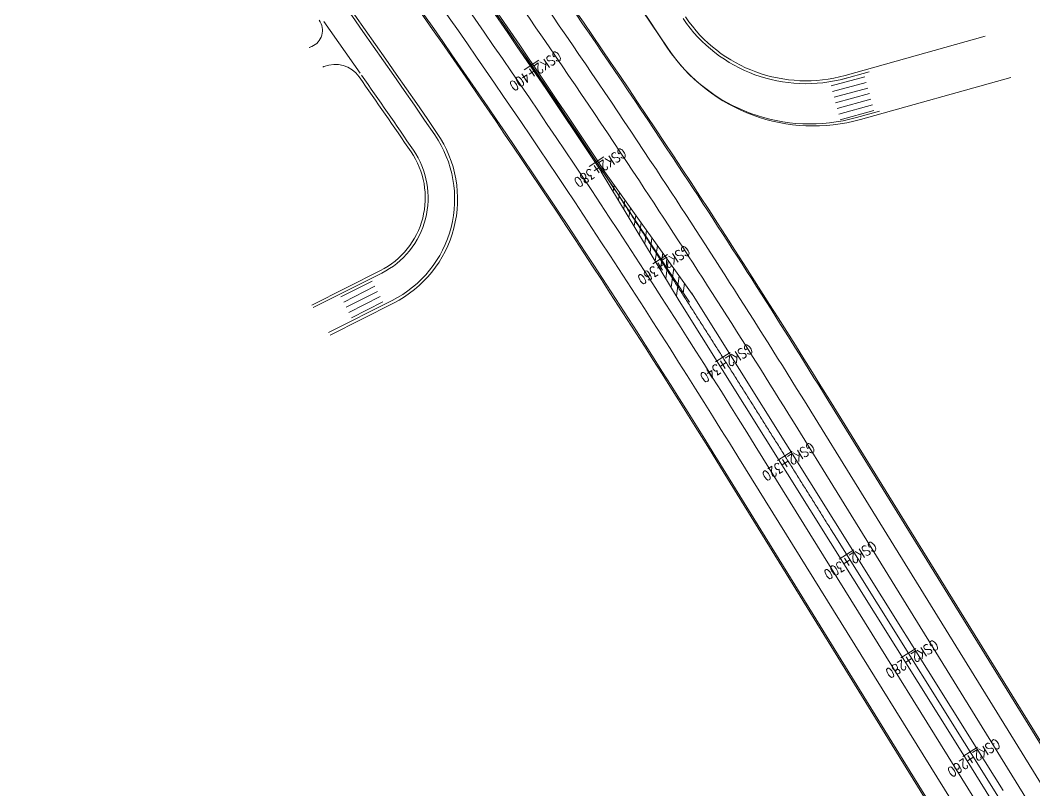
# Model space of a CAD drawing. Header units: millimetres. Extents: x 523446 to 528898, y 388189 to 392165.
# Drawn here: x 525027.2 to 525201.4, y 389469.7 to 389602.1 of the extents above; entities that cross this region are included whole.
import ezdxf
from ezdxf.enums import TextEntityAlignment as Align

# ---------------------------------------------------------------- set-up
doc = ezdxf.new("R2010")
doc.units = ezdxf.units.MM
for name, pattern in [('ACAD_ISO03W100', [30, 12, -18]), ('ACAD_ISO04W100', [30, 24, -3, 0, -3]), ('白色虚线3米', [6, 3, -3])]:
    doc.linetypes.add(name, pattern=pattern)
for name, color, linetype in [('000-scy-护栏', 160, 'ACAD_ISO03W100'), ('000-scy-道路标线', 122, '白色虚线3米'), ('GSS-标注路线桩号', 7, 'Continuous'), ('MEDS道路平面中线-GSS', 7, 'Continuous'), ('车行道边线', 5, 'ACAD_ISO04W100')]:
    doc.layers.add(name, color=color, linetype=linetype)
doc.layers.add('000-scy-车道标线(实)', color=7, linetype='Continuous', lineweight=40)
doc.layers.add('人行横道', color=7, linetype='Continuous', lineweight=30)
doc.styles.add('MEDS', font='TXT_S.SHX', dxfattribs={"width": 0.75, "bigfont": 'hztxt.shx'})

msp = doc.modelspace()

# ---------------------------------------------------------------- linework, layer by layer
at = {"layer": '000-scy-护栏', "linetype": 'ByBlock', "lineweight": 0, "ltscale": 0.2}
msp.add_lwpolyline([(525031.67, 389706.87), (525043.98, 389691.11), (525056.19, 389675.27), (525068.31, 389659.36), (525075.61, 389649.64), (525091.4, 389628.01), (525110.45, 389600.98), (525127.7, 389575.32), (525142.06, 389553.64)], dxfattribs=at)
at = {"layer": '000-scy-车道标线(实)', "color": 7, "linetype": 'ByBlock', "lineweight": 0}
for p, q in [((525134.55, 389564.81), (525134.55, 389564.81)), ((525135.47, 389563.43), (525135.47, 389563.43))]:
    msp.add_line(p, q, dxfattribs=at)
at = {"layer": '000-scy-车道标线(实)', "color": 4, "linetype": 'ByBlock', "lineweight": 0, "ltscale": 0.5}
for points in [[(525139.31, 389578.32, 0.019801), (525064.85, 389681.84)], [(525147.6, 389525.42, 0.027468), (525047.91, 389668.61)], [(525138.31, 389597.29, 0.012707), (525090.73, 389664.53)], [(525098.34, 389582.35, 0.01569), (525039.83, 389662.3)], [(525140.97, 389602.35, 0.322705), (525168.97, 389592.11)], [(525138.31, 389597.29, 0.323776), (525170.76, 389585.34)], [(525094.66, 389579.75, 0.002488), (525085.75, 389592.64)], [(525091.03, 389553.92, 0.453828), (525098.34, 389582.35)], [(525089.23, 389558.61, 0.453815), (525094.66, 389579.75)], [(525165.9, 389536.71, 0.007663), (525139.31, 389578.32, 0.007663)]]:
    msp.add_lwpolyline(points, format="xyb", dxfattribs=at)
at = {"layer": '000-scy-车道标线(实)', "color": 30, "linetype": 'ByBlock', "lineweight": 0}
for points in [[(525127.06, 389575.83, 0.014514), (525073.7, 389651.82)], [(525127.49, 389576.09, 0.014517), (525074.1, 389652.12)]]:
    msp.add_lwpolyline(points, format="xyb", dxfattribs=at)
at = {"layer": '000-scy-车道标线(实)', "color": 4, "linetype": 'ByBlock', "lineweight": 0, "ltscale": 0.5}
for points in [[(525079.26, 389601.83), (525085.52, 389592.96)], [(525168.43, 389591.96), (525172.93, 389593.22)], [(525170.76, 389585.34), (525174.71, 389586.45)], [(525126.93, 389576.03), (525140.32, 389553.88)], [(525127.49, 389576.09), (525142.55, 389555.02)], [(525089.23, 389558.61), (525077.47, 389552.68)], [(525142.44, 389555.21), (525191.29, 389477.09)], [(525091.03, 389553.92), (525080.11, 389548.41)], [(525188.73, 389476.48), (525140.32, 389553.88)], [(525165.9, 389536.71), (525304.01, 389313.09)], [(525147.6, 389525.42), (525285.72, 389301.79)], [(525193.8, 389468.37), (525188.73, 389476.48)], [(525191.29, 389477.09), (525195.92, 389469.7)]]:
    msp.add_lwpolyline(points, dxfattribs=at)
at = {"layer": '000-scy-车道标线(实)', "color": 4, "linetype": 'ByBlock', "lineweight": 0}
for points in [[(525129.12, 389573.8), (525128.97, 389572.66)], [(525130.06, 389572.5), (525129.87, 389571.16)], [(525130.99, 389571.2), (525130.78, 389569.66)], [(525131.92, 389569.89), (525131.68, 389568.17)], [(525132.85, 389568.59), (525132.59, 389566.67)], [(525133.78, 389567.29), (525133.49, 389565.17)], [(525134.71, 389565.99), (525134.39, 389563.68)], [(525135.64, 389564.68), (525135.3, 389562.18)], [(525136.58, 389563.38), (525136.2, 389560.68)], [(525137.51, 389562.08), (525137.11, 389559.19)], [(525138.44, 389560.78), (525138.01, 389557.69)], [(525139.37, 389559.47), (525138.92, 389556.19)], [(525140.3, 389558.17), (525139.82, 389554.7)], [(525141.23, 389556.87), (525141, 389555.18)]]:
    msp.add_lwpolyline(points, dxfattribs=at)
at = {"layer": '000-scy-道路标线', "linetype": 'ByBlock', "lineweight": 0, "flags": 128}
for points in [[(525349.61, 389220.87, 0.036839), (525315.16, 389287.16, 0.010515), (525301.04, 389311.25), (525162.92, 389534.88, 0.007056), (525136.39, 389576.39, 0.019792), (525062.09, 389679.69), (525029.77, 389720.78)], [(525027.15, 389718.74), (525027.15, 389718.74, 0.000172), (525059.34, 389677.54, -0.019751), (525133.47, 389574.46, -0.006988), (525159.94, 389533.04), (525298.06, 389309.41, -0.010354), (525312.1, 389285.46, -0.03685), (525346.37, 389219.56)], [(525031.6, 389700.45), (525053.23, 389672.77, -0.027483), (525153.35, 389528.96), (525205.26, 389445.34), (525291.68, 389305.47, -0.028213), (525323.94, 389245.92, -0.028051), (525335.71, 389215.24)], [(525028.85, 389698.29), (525050.47, 389670.61, -0.027466), (525150.37, 389527.12), (525202.28, 389443.5), (525288.7, 389303.63, -0.028193), (525320.77, 389244.43, -0.028481), (525332.46, 389213.93)]]:
    msp.add_lwpolyline(points, format="xyb", dxfattribs=at)
at = {"layer": 'GSS-标注路线桩号', "color": 7, "linetype": 'ByBlock', "lineweight": 0}
for p, q in [((525116.19, 389595.21), (525113.7, 389593.53)), ((525127.34, 389578.59), (525124.83, 389576.93)), ((525138.28, 389561.83), (525135.76, 389560.2)), ((525149.05, 389544.96), (525146.52, 389543.36)), ((525159.72, 389528.03), (525157.18, 389526.44)), ((525170.33, 389511.08), (525167.79, 389509.49)), ((525180.93, 389494.12), (525178.39, 389492.53)), ((525191.54, 389477.17), (525189, 389475.58))]:
    msp.add_line(p, q, dxfattribs=at)
at = {"layer": 'MEDS道路平面中线-GSS', "color": 4, "linetype": 'ByBlock', "lineweight": 0}
msp.add_line((525273.44, 389343.39), (525166.93, 389513.68), dxfattribs=at)
at = {"layer": 'MEDS道路平面中线-GSS', "color": 6, "linetype": 'ByBlock', "lineweight": 0}
msp.add_lwpolyline([(525166.93, 389513.68), (525166.31, 389514.67, 0.000003), (525165.69, 389515.66, 0.000006), (525165.08, 389516.65, 0.000009), (525164.46, 389517.64, 0.000012), (525163.84, 389518.63, 0.000015), (525163.22, 389519.62, 0.000018), (525162.6, 389520.61, 0.000021), (525161.98, 389521.6, 0.000024), (525161.36, 389522.58, 0.000027), (525160.74, 389523.57, 0.00003), (525160.12, 389524.56, 0.000033), (525159.5, 389525.55, 0.000036), (525158.88, 389526.54, 0.000039), (525158.27, 389527.53, 0.000043), (525157.65, 389528.52, 0.000046), (525157.03, 389529.5, 0.000049), (525156.4, 389530.49, 0.000052), (525155.78, 389531.48, 0.000055), (525155.16, 389532.47, 0.000058), (525154.54, 389533.46, 0.000061), (525153.92, 389534.44, 0.000064), (525153.3, 389535.43, 0.000067), (525152.68, 389536.42, 0.00007), (525152.06, 389537.4, 0.000073), (525151.43, 389538.39, 0.000076), (525150.81, 389539.38, 0.000079), (525150.19, 389540.36, 0.000082), (525149.57, 389541.35, 0.000085), (525148.94, 389542.34, 0.000088), (525148.32, 389543.32, 0.000091), (525147.69, 389544.31, 0.000094), (525147.07, 389545.29, 0.000097), (525146.44, 389546.28, 0.0001), (525145.82, 389547.26, 0.000103), (525145.19, 389548.25, 0.000106), (525144.57, 389549.23, 0.000109), (525143.94, 389550.22, 0.000112), (525143.31, 389551.2, 0.000115), (525142.69, 389552.18, 0.000118), (525142.06, 389553.17, 0.000122), (525141.43, 389554.15, 0.000125), (525140.8, 389555.13, 0.000128), (525140.17, 389556.12, 0.000131), (525139.54, 389557.1, 0.000134), (525138.91, 389558.08, 0.000137), (525138.28, 389559.06, 0.00014), (525137.65, 389560.04, 0.000143), (525137.02, 389561.02, 0.000146), (525136.38, 389562, 0.000149), (525135.75, 389562.98, 0.000152), (525135.12, 389563.96, 0.000155), (525134.48, 389564.94, 0.000158), (525133.85, 389565.92, 0.000161), (525133.21, 389566.9, 0.000164), (525132.57, 389567.87, 0.000167), (525131.94, 389568.85, 0.00017), (525131.3, 389569.83, 0.000173), (525130.66, 389570.81, 0.000176), (525130.02, 389571.78, 0.000182), (525129.38, 389572.76)], format="xyb", dxfattribs=at)
at = {"layer": 'MEDS道路平面中线-GSS', "color": 233, "linetype": 'ByBlock', "lineweight": 0}
msp.add_arc((523791.73, 388694.86), 1600, 33.27673, 36.74055, dxfattribs=at)
at = {"layer": '人行横道', "color": 4, "linetype": 'ByBlock', "lineweight": 0}
for points in [[(525166.39, 389590.77), (525172.18, 389592.35)], [(525166.66, 389589.8), (525172.44, 389591.38)], [(525166.92, 389588.84), (525172.71, 389590.42)], [(525167.18, 389587.87), (525172.97, 389589.45)], [(525167.45, 389586.91), (525173.23, 389588.49)], [(525167.71, 389585.94), (525173.5, 389587.52)], [(525167.97, 389584.98), (525173.76, 389586.56)], [(525082.23, 389554.52), (525087.58, 389557.24)], [(525082.69, 389553.63), (525088.03, 389556.35)], [(525083.14, 389552.74), (525088.49, 389555.46)], [(525083.59, 389551.85), (525088.94, 389554.57)], [(525084.05, 389550.96), (525089.39, 389553.68)]]:
    msp.add_lwpolyline(points, dxfattribs=at)
at = {"layer": '车行道边线', "linetype": 'Continuous', "lineweight": 0, "ltscale": 0.04}
for p, q in [((525168.84, 389592.59), (525192.88, 389599.34)), ((525076.78, 389597.38), (525077.21, 389597.55)), ((525076.78, 389597.38), (525076.83, 389597.4)), ((525079.12, 389594.02), (525079.3, 389594.09)), ((525171.45, 389585.02), (525197.25, 389592.25)), ((525089, 389559.06), (525077.21, 389553.11)), ((525091.25, 389553.47), (525080.37, 389547.98)), ((525166.11, 389536.85), (525304.23, 389313.22)), ((525147.39, 389525.29), (525285.51, 389301.66))]:
    msp.add_line(p, q, dxfattribs=at)
for centre, radius, start, end in [((523795.46, 388690.3), 1611, 31.7003, 37.99389), ((523795.46, 388690.3), 1620.5, 34.02717, 37.64008), ((523795.46, 388690.3), 1589, 31.7003, 37.99389), ((523795.46, 388690.3), 1579.5, 34.39827, 37.99389), ((525076.05, 389600.32), 3, 292.777, 35.3985), ((525162.08, 389616.66), 25, 214.1311, 285.6718), ((525163.35, 389613.9), 30, 214.0272, 285.6718), ((525081.24, 389589.48), 5, 34.9661, 112.777), ((523795.46, 388690.3), 1574, 34.39581, 34.96612), ((525082.25, 389571.33), 20, 296.7588, 34.3983), ((525082.7, 389571.56), 14, 296.7588, 34.3958)]:
    msp.add_arc(centre, radius, start, end, dxfattribs=at)

# ---------------------------------------------------------------- texts
at = {"layer": 'GSS-标注路线桩号', "color": 7, "linetype": 'ByBlock', "lineweight": 0, "style": 'MEDS', "width": 0.8}
for s, rotation, p in [('GSK2+400', 214.2075, (525115.63, 389593.36)), ('GSK2+380', 213.4913, (525126.76, 389576.74)), ('GSK2+360', 212.8251, (525137.68, 389559.99)), ('GSK2+340', 212.3546, (525148.44, 389543.13)), ('GSK2+320', 212.0887, (525159.1, 389526.2)), ('GSK2+300', 212.0234, (525169.71, 389509.25)), ('GSK2+280', 212.0234, (525180.31, 389492.29)), ('GSK2+260', 212.0234, (525190.92, 389475.33))]:
    msp.add_text(s, height=1.75, rotation=rotation, dxfattribs=at).set_placement(p, align=Align.MIDDLE)

doc.saveas('drawing.dxf')
